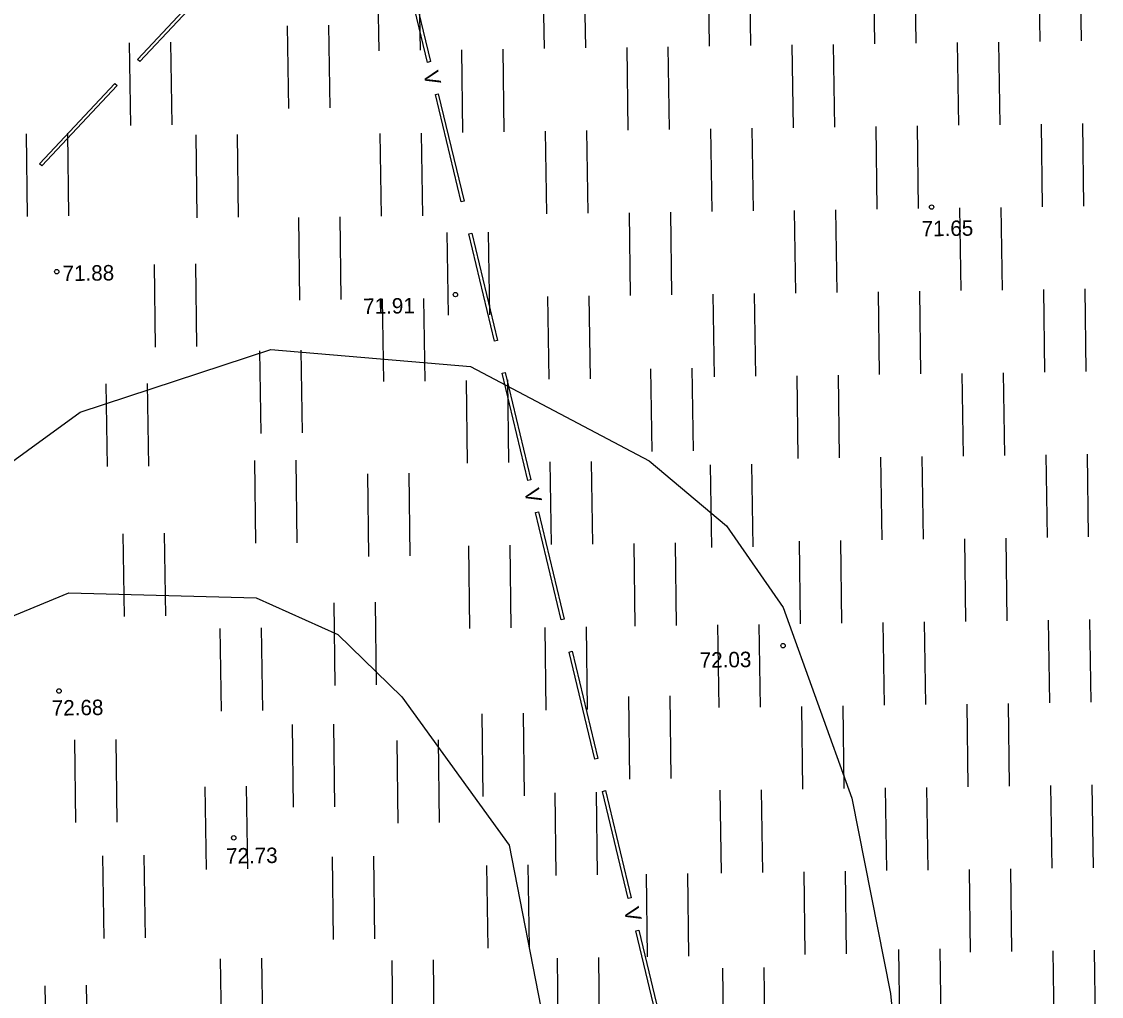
# Model space of a CAD drawing. Extents: x 631826 to 632288, y 6446421 to 6447170.
# Drawn here: x 632074.84 to 632123.83, y 6446811.62 to 6446855.82 of the extents above; entities that cross this region are included whole.
import ezdxf

# ---------------------------------------------------------------- set-up
doc = ezdxf.new("R2010")
doc.units = 0
for name, color, linetype in [('41', 7, 'Continuous'), ('HALJASTUS', 7, 'Continuous'), ('HORISONTAALID', 7, 'Continuous'), ('KANAL', 7, 'Continuous'), ('KORGUSED', 7, 'Continuous'), ('PAARH', 7, 'Continuous'), ('VALLID', 7, 'Continuous'), ('VESI', 7, 'Continuous')]:
    doc.layers.add(name, color=color, linetype=linetype)

# ---------------------------------------------------------------- blocks, each defined once
blk = doc.blocks.new('HEIN')
at = {"layer": '41'}
for p, q in [((-10.58, -0.81), (-10.58, 49.19)), ((14.42, -0.81), (14.42, 49.19))]:
    blk.add_line(p, q, dxfattribs=at)

msp = doc.modelspace()

# ---------------------------------------------------------------- linework, layer by layer
at = {"layer": 'HORISONTAALID'}
msp.add_lwpolyline([(632042.991, 6446815.651), (632042.219, 6446811.605), (632043.46, 6446807.894), (632047.578, 6446808.234), (632050.997, 6446810.489), (632063.461, 6446821.154), (632069.435, 6446826.806), (632076.981, 6446829.925), (632085.475, 6446829.688), (632089.185, 6446828.032), (632092.081, 6446825.204), (632096.956, 6446818.474), (632098.52, 6446810.494), (632098.757, 6446794.08), (632100.648, 6446786.078), (632104.483, 6446778.828), (632107.495, 6446771.222), (632108.19, 6446763.036)], dxfattribs=at)
at = {"layer": 'KANAL'}
for points in [[(632080.099, 6446854.11), (632083.519, 6446857.756), (632083.622, 6446857.66), (632080.201, 6446854.014)], [(632075.651, 6446849.37), (632079.072, 6446853.017), (632079.175, 6446852.92), (632075.753, 6446849.275)]]:
    msp.add_lwpolyline(points, close=True, dxfattribs=at)
at = {"layer": 'KORGUSED'}
for centre in [(632116.123, 6446847.41), (632076.429, 6446844.483), (632094.52, 6446843.443), (632109.382, 6446827.523), (632076.532, 6446825.465), (632084.461, 6446818.808)]:
    msp.add_circle(centre, 0.1, dxfattribs=at)
at = {"layer": 'PAARH'}
msp.add_lwpolyline([(632057.6, 6446835.052), (632051.465, 6446817.931), (632052.318, 6446815.787), (632054.232, 6446815.935), (632058.171, 6446819.466), (632064.298, 6446825.696), (632070.148, 6446832.774), (632077.487, 6446838.116), (632086.142, 6446840.96), (632095.195, 6446840.178), (632103.309, 6446835.905), (632106.813, 6446832.962), (632109.381, 6446829.254), (632112.505, 6446820.606), (632114.251, 6446811.754), (632115.163, 6446802.665), (632115.818, 6446797.884), (632117.59, 6446793.83), (632121.26, 6446791.462), (632126.041, 6446790.583), (632135.233, 6446791.274)], dxfattribs=at)
at = {"layer": 'VALLID'}
msp.add_open_spline([(632106.819, 6446927.716), (632106.827, 6446928.535), (632107.233, 6446928.814), (632108.279, 6446928.82), (632110.665, 6446928.316), (632113.278, 6446927.6), (632115.302, 6446926.844), (632127.93, 6446917.481), (632142.759, 6446906.764), (632167.991, 6446888.622), (632169.444, 6446887.616), (632170.345, 6446886.657), (632169.817, 6446885.501), (632165.359, 6446874.381), (632160.384, 6446860.551), (632160.127, 6446859.315), (632160.135, 6446857.935), (632160.234, 6446856.648), (632160.73, 6446855.493), (632161.228, 6446854.2), (632161.999, 6446852.549), (632162.642, 6446851.924), (632169.86, 6446847.872), (632178.874, 6446842.236), (632180.19, 6446841.229), (632181.989, 6446839.954), (632183.524, 6446837.992), (632185.926, 6446834.178), (632188.902, 6446831.123), (632192.989, 6446827.965), (632195.375, 6446826.416)], degree=2, dxfattribs=at)
at = {"layer": 'VESI'}
for points in [[(632093.257, 6446853.975), (632092.487, 6446857.185), (632092.623, 6446857.217), (632093.393, 6446854.007)], [(632094.773, 6446847.654), (632093.607, 6446852.516), (632093.743, 6446852.549), (632094.909, 6446847.686)], [(632096.29, 6446841.334), (632095.123, 6446846.195), (632095.259, 6446846.228), (632096.425, 6446841.367)], [(632097.805, 6446835.013), (632096.64, 6446839.876), (632096.775, 6446839.908), (632097.942, 6446835.046)], [(632099.322, 6446828.694), (632098.155, 6446833.555), (632098.292, 6446833.587), (632099.459, 6446828.725)], [(632100.839, 6446822.373), (632099.672, 6446827.234), (632099.808, 6446827.267), (632100.974, 6446822.405)], [(632102.354, 6446816.052), (632101.189, 6446820.914), (632101.324, 6446820.947), (632102.491, 6446816.085)], [(632103.871, 6446809.732), (632102.704, 6446814.594), (632102.841, 6446814.626), (632104.007, 6446809.765)]]:
    msp.add_lwpolyline(points, close=True, dxfattribs=at)

# ---------------------------------------------------------------- block references
at = {"layer": 'HALJASTUS', "xscale": 0.0749966077754154, "yscale": 0.07499660777541538, "rotation": 0.8214575902416522}
for p in [(632121.842, 6446854.995), (632091.847, 6446854.565), (632099.346, 6446854.672), (632106.844, 6446854.78), (632114.343, 6446854.887), (632087.749, 6446851.956), (632080.583, 6446851.187), (632110.648, 6446851.084), (632118.147, 6446851.192), (632095.65, 6446850.869), (632103.149, 6446850.977), (632099.453, 6446847.173), (632106.952, 6446847.281), (632114.451, 6446847.389), (632121.95, 6446847.496), (632075.901, 6446847.055), (632083.6, 6446847.003), (632091.954, 6446847.066), (632118.254, 6446843.693), (632088.259, 6446843.263), (632103.256, 6446843.478), (632110.755, 6446843.585), (632094.992, 6446842.575), (632081.711, 6446841.137), (632107.059, 6446839.782), (632114.558, 6446839.89), (632122.057, 6446839.997), (632092.062, 6446839.567), (632099.561, 6446839.675), (632086.497, 6446837.217), (632104.234, 6446836.406), (632095.865, 6446835.871), (632110.863, 6446836.086), (632118.362, 6446836.194), (632079.524, 6446835.712), (632114.666, 6446832.391), (632122.165, 6446832.498), (632086.262, 6446832.236), (632099.668, 6446832.176), (632106.939, 6446832.05), (632091.388, 6446831.643), (632080.292, 6446828.919), (632103.471, 6446828.48), (632110.97, 6446828.588), (632118.469, 6446828.695), (632095.972, 6446828.372), (632089.857, 6446825.785), (632084.695, 6446824.624), (632099.435, 6446824.672), (632107.275, 6446824.784), (632114.773, 6446824.892), (632122.272, 6446824.999), (632103.23, 6446821.547), (632118.577, 6446821.196), (632096.575, 6446820.758), (632111.078, 6446821.089), (632087.972, 6446820.264), (632078.096, 6446819.569), (632092.719, 6446819.542), (632084.016, 6446817.443), (632107.382, 6446817.285), (632114.881, 6446817.393), (632122.38, 6446817.5), (632099.883, 6446817.178), (632079.375, 6446814.321), (632089.783, 6446814.27), (632096.796, 6446813.876), (632104.027, 6446813.487), (632111.185, 6446813.59), (632118.684, 6446813.697), (632115.483, 6446810.067), (632122.487, 6446810.002), (632084.711, 6446809.649), (632092.492, 6446809.572), (632099.991, 6446809.679), (632107.498, 6446809.216), (632076.757, 6446808.422)]:
    msp.add_blockref('HEIN', p, dxfattribs=at)

# ---------------------------------------------------------------- texts
at = {"layer": 'KORGUSED'}
for s, p in [(' 71.65', (632115.414, 6446846.076)), (' 71.88', (632076.439, 6446844.05)), (' 71.91', (632090.077, 6446842.558)), (' 72.03', (632105.346, 6446826.515)), (' 72.68', (632075.95, 6446824.341)), (' 72.73', (632083.854, 6446817.631))]:
    msp.add_text(s, height=0.7, rotation=0.8215, dxfattribs=at).set_placement(p)
at = {"layer": 'VESI'}
for p in [(632093.052, 6446853.492), (632097.626, 6446834.557), (632102.15, 6446815.57)]:
    msp.add_text('V', height=0.699, rotation=283.4903, dxfattribs=at).set_placement(p)

doc.saveas('drawing.dxf')
